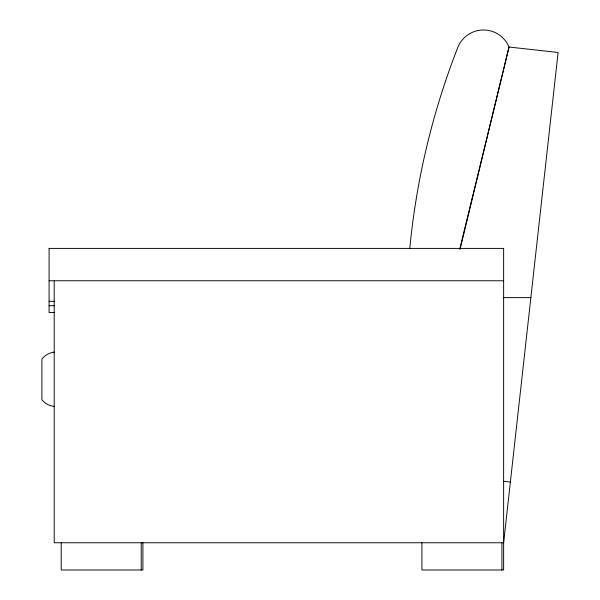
<?xml version="1.0" encoding="UTF-8"?>
<svg xmlns="http://www.w3.org/2000/svg" width="600" height="600" viewBox="0 0 600 600"><rect width="100%" height="100%" fill="white"/><g stroke="black" fill="none" stroke-linecap="round" stroke-linejoin="round"><path stroke-width="0.9" d="M460.103 249.135L509.033 47.025L558.105 52.477L503.625 542.76L54.195 542.76L54.195 280.748M459.705 249.135L509.033 47.025A27.66 27.66 0 0 0 457.965 47.025A747.457 747.457 0 0 0 409.793 248.37M49.088 248.407L503.625 248.407M49.088 280.755L503.625 280.755M503.625 297.623L530.865 297.623M49.088 301.335L54.713 301.335M49.088 305.7L54.195 305.7M54.713 312.51L49.088 312.51L49.088 248.272M503.625 481.298L510.375 482.04M54.21 406.388L52.92 406.222A17.76 17.76 0 0 1 41.895 399.765L41.895 359.183A18.277 18.277 0 0 1 54.195 352.095M503.625 248.272L503.625 570L421.912 570L421.912 542.76M501.923 542.76L501.923 570M142.92 542.76L142.92 570L61.2 570L61.2 542.76M141.218 542.76L141.218 570"/></g></svg>
